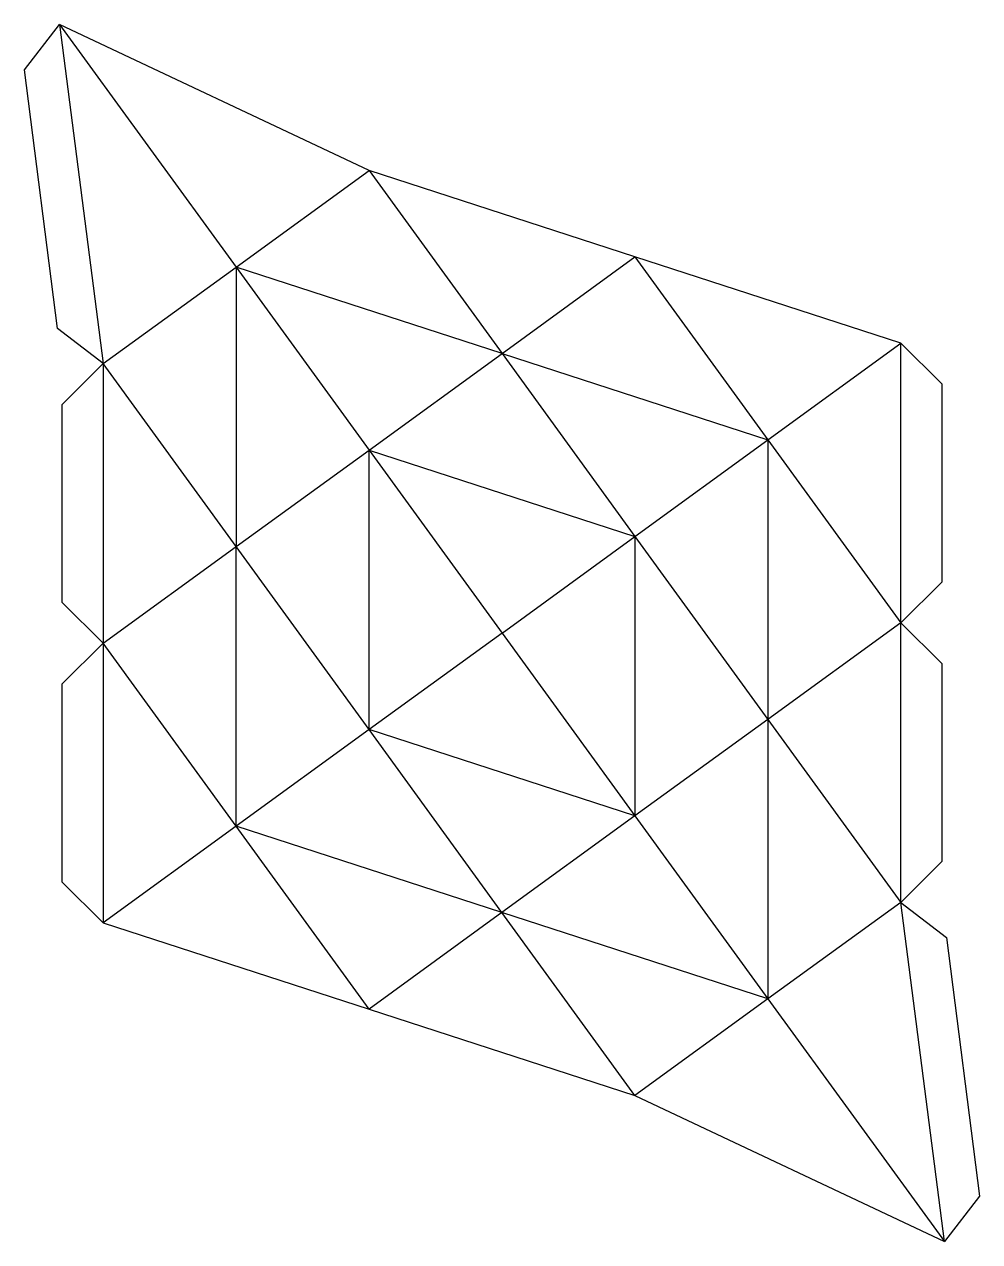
# Model space of a CAD drawing. Extents: x 2.1 to 79.6, y 0 to 98.8.
import ezdxf

# ---------------------------------------------------------------- set-up
doc = ezdxf.new("R2010")
doc.units = 0

msp = doc.modelspace()

# ---------------------------------------------------------------- linework, layer by layer
at = {"layer": 'CutLine', "color": 8, "linetype": 'CONTINUOUS'}
for p, q in [((2.14277, 95.086215), (5, 98.782164)), ((30.097829, 86.921989), (5, 98.782164)), ((4.828093, 74.104944), (2.14277, 95.086215)), ((51.671616, 79.91224), (30.097829, 86.921989)), ((73.245402, 72.902492), (51.671616, 79.91224)), ((8.524042, 71.247715), (4.828093, 74.104944)), ((73.245402, 72.902492), (76.548718, 69.599176)), ((5.220726, 67.944398), (8.524042, 71.247715)), ((76.548718, 69.599176), (76.548718, 53.521788)), ((5.220726, 51.867009), (5.220726, 67.944398)), ((76.548718, 53.521788), (73.245402, 50.218472)), ((8.524042, 48.563693), (5.220726, 51.867009)), ((73.245402, 50.218472), (76.548718, 46.915155)), ((5.220726, 45.260376), (8.524042, 48.563693)), ((76.548718, 46.915155), (76.548718, 30.837766)), ((5.220726, 29.182989), (5.220726, 45.260376)), ((76.548718, 30.837766), (73.245402, 27.53445)), ((8.524042, 25.879672), (5.220726, 29.182989)), ((73.245402, 27.53445), (76.941351, 24.67722)), ((8.524042, 25.879672), (30.097828, 18.869924)), ((76.941351, 24.67722), (79.626674, 3.695949)), ((30.097828, 18.869924), (51.671615, 11.860176)), ((51.671615, 11.860176), (76.769444, 0)), ((79.626674, 3.695949), (76.769444, 0))]:
    msp.add_line(p, q, dxfattribs=at)
at = {"layer": 'MountainLine', "color": 5, "linetype": 'CONTINUOUS'}
for p, q in [((5, 98.782164), (19.310936, 79.084852)), ((5, 98.782164), (8.524042, 71.247715)), ((30.097829, 86.921989), (40.884722, 72.075104)), ((40.884722, 72.075104), (19.310936, 79.084852)), ((19.310936, 79.084852), (30.097829, 64.237967)), ((19.310936, 79.084852), (19.310936, 56.40083)), ((40.884722, 72.075104), (51.671616, 79.91224)), ((51.671616, 79.91224), (62.458509, 65.065356)), ((62.458509, 65.065356), (73.245402, 72.902492)), ((73.245402, 50.218472), (73.245402, 72.902492)), ((8.524042, 71.247715), (8.524042, 48.563693)), ((19.310936, 56.40083), (8.524042, 71.247715)), ((30.097829, 64.237967), (40.884722, 72.075104)), ((40.884722, 72.075104), (62.458509, 65.065356)), ((40.884722, 72.075104), (51.671615, 57.228219)), ((19.310936, 56.40083), (30.097829, 64.237967)), ((30.097829, 64.237967), (51.671615, 57.228219)), ((30.097829, 64.237967), (40.884722, 49.391082)), ((30.097829, 41.553945), (30.097829, 64.237967)), ((51.671615, 57.228219), (62.458509, 65.065356)), ((62.458509, 65.065356), (62.458508, 42.381335)), ((62.458509, 65.065356), (73.245402, 50.218472)), ((8.524042, 48.563693), (19.310936, 56.40083)), ((19.310935, 33.716808), (19.310936, 56.40083)), ((30.097829, 41.553945), (19.310936, 56.40083)), ((40.884722, 49.391082), (51.671615, 57.228219)), ((51.671615, 57.228219), (62.458508, 42.381335)), ((51.671615, 57.228219), (51.671615, 34.544198)), ((40.884722, 49.391082), (30.097829, 41.553945)), ((40.884722, 49.391082), (51.671615, 34.544198)), ((73.245402, 50.218472), (62.458508, 42.381335)), ((73.245402, 27.53445), (73.245402, 50.218472)), ((8.524042, 48.563693), (8.524042, 25.879672)), ((19.310935, 33.716808), (8.524042, 48.563693)), ((30.097829, 41.553945), (19.310935, 33.716808)), ((40.884721, 26.707061), (30.097829, 41.553945)), ((51.671615, 34.544198), (30.097829, 41.553945)), ((62.458508, 42.381335), (51.671615, 34.544198)), ((62.458508, 42.381335), (73.245402, 27.53445)), ((62.458508, 42.381335), (62.458508, 19.697313)), ((19.310935, 33.716808), (8.524042, 25.879672)), ((30.097828, 18.869924), (19.310935, 33.716808)), ((40.884721, 26.707061), (19.310935, 33.716808)), ((51.671615, 34.544198), (40.884721, 26.707061)), ((51.671615, 34.544198), (62.458508, 19.697313)), ((40.884721, 26.707061), (30.097828, 18.869924)), ((51.671615, 11.860176), (40.884721, 26.707061)), ((62.458508, 19.697313), (40.884721, 26.707061)), ((76.769444, 0), (73.245402, 27.53445)), ((62.458508, 19.697313), (76.769444, 0))]:
    msp.add_line(p, q, dxfattribs=at)
at = {"layer": 'ValleyLine', "color": 1, "linetype": 'CONTINUOUS'}
for p, q in [((19.310936, 79.084852), (30.097829, 86.921989)), ((8.524042, 71.247715), (19.310936, 79.084852)), ((73.245402, 27.53445), (62.458508, 19.697313)), ((62.458508, 19.697313), (51.671615, 11.860176))]:
    msp.add_line(p, q, dxfattribs=at)

doc.saveas('drawing.dxf')
